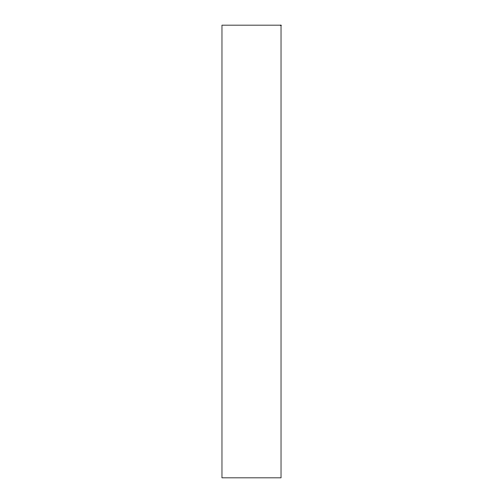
<?xml version="1.0" encoding="UTF-8"?>
<svg xmlns="http://www.w3.org/2000/svg" width="503" height="503" viewBox="0 0 503 503"><rect width="100%" height="100%" fill="white"/><g stroke="black" fill="none" stroke-linecap="round" stroke-linejoin="round"><path stroke-width="0.75" d="M281.026 25.15L221.974 25.15L221.974 477.85L281.026 477.85L281.026 25.15"/></g></svg>
